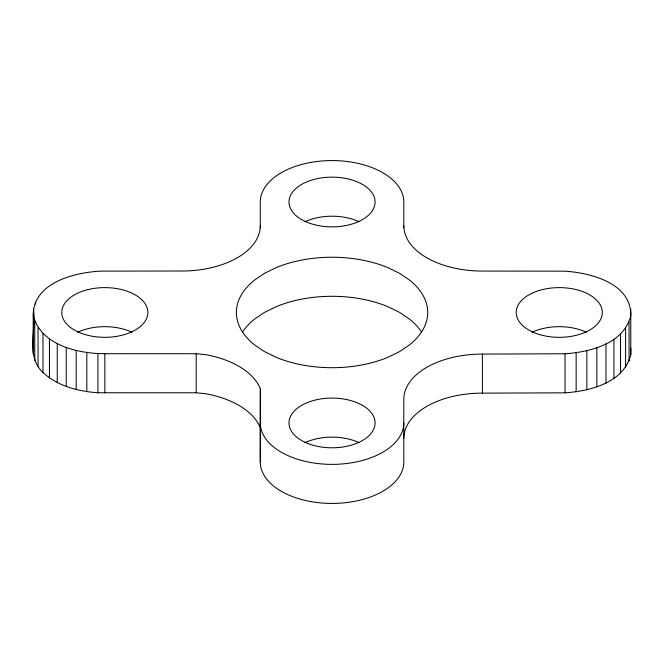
<?xml version="1.0" encoding="UTF-8"?>
<svg xmlns="http://www.w3.org/2000/svg" width="664" height="664" viewBox="0 0 664 664"><rect width="100%" height="100%" fill="white"/><g stroke="black" fill="none" stroke-linecap="round" stroke-linejoin="round"><path stroke-width="1" d="M403.795 225.735A78.568 45.359 0 0 0 482.421 271.061L564.732 271.169C590.545 272.779 631.398 283.146 630.8 315.632C623.861 343.661 590.221 352.069 565.039 353.763L482.404 354.086A78.36 45.243 0 0 0 403.795 399.18L403.795 461.995A71.754 41.425 0 0 1 332.041 503.428A71.754 41.425 0 0 1 260.288 461.995L260.338 388.83A80.643 46.563 0 0 0 205.558 354.651L196.187 353.729L104.821 353.704C77.804 353.572 40.421 345.313 33.2 314.985C33.557 282.466 74.434 272.564 100.463 271.119L181.72 271.02A78.418 45.276 0 0 0 260.288 225.826M260.288 461.995L260.338 388.83M260.338 427.882A80.643 46.563 0 0 0 205.558 393.711L196.187 392.781L97.915 392.764C78.294 391.378 57.793 386.191 42.986 372.537C25.332 355.954 36.653 329.253 33.399 308.486M403.795 438.24A78.36 45.243 0 0 1 482.404 393.146L565.039 392.822C590.221 391.121 623.861 382.713 630.8 354.692L630.775 309.133M630.775 348.193L630.8 354.692M629.065 322.057L629.065 361.116M625.604 328.24L625.604 367.3M620.516 334.042L620.516 373.102M613.918 339.312L613.918 378.364M605.975 343.919L605.975 382.97M596.878 347.745L596.878 386.805M586.851 350.708L586.851 389.768M576.153 352.733L576.153 391.793M565.039 353.763L565.039 392.822M482.404 354.086L482.404 393.146M403.795 227.793L403.795 202.005A71.754 41.425 0 0 0 332.041 160.572A71.754 41.425 0 0 0 260.288 202.005L260.288 227.885M196.187 353.729L196.187 392.781M104.821 353.704L104.821 392.764M97.915 353.704L97.915 392.764M86.826 352.576L86.826 391.635M76.186 350.459L76.186 389.511M66.242 347.405L66.242 386.456M57.253 343.487L57.253 382.547M49.435 338.806L49.435 377.866M42.986 333.486L42.986 372.537M38.047 327.642L38.047 366.694M35.358 302.087L35.358 304.137M34.76 321.426L34.76 360.477M33.2 314.985L33.2 354.045M403.795 422.943A71.754 41.425 0 0 1 332.041 464.368A71.754 41.425 0 0 1 260.288 422.943M532.163 332.207A43.052 24.858 0 0 1 586.345 332.207M304.95 221.743A43.052 24.858 0 0 1 359.133 221.743M304.95 442.68A43.052 24.858 0 0 1 359.133 442.68M242.543 332.008A95.674 55.236 0 0 1 254.636 319.06L264.388 312.47L275.801 306.843A95.674 55.236 0 0 1 388.274 306.843L399.686 312.47L409.439 319.06A95.674 55.236 0 0 1 421.532 332.008M77.73 332.207A43.052 24.858 0 0 1 131.912 332.207M264.388 273.41L254.636 280.009A95.674 55.236 0 0 0 254.636 344.94L264.388 351.53L275.801 357.157A95.674 55.236 0 0 0 388.274 357.157L399.686 351.53L409.439 344.94A95.674 55.236 0 0 0 409.439 280.009L399.686 273.41L388.274 267.783A95.674 55.236 0 0 0 275.801 267.783L264.388 273.41M310.511 223.527A43.052 24.858 0 0 0 375.094 202.005A43.052 24.858 0 0 0 310.511 180.475A43.052 24.858 0 0 0 310.511 223.527M532.163 331.784A43.052 24.858 0 0 0 601.775 316.363A43.052 24.858 0 0 0 543.824 289.263A43.052 24.858 0 0 0 532.163 331.784M304.942 442.257A43.052 24.858 0 0 0 374.562 426.827A43.052 24.858 0 0 0 316.612 399.736A43.052 24.858 0 0 0 304.942 442.257M77.73 331.784A43.052 24.858 0 0 0 147.342 316.363A43.052 24.858 0 0 0 89.391 289.263A43.052 24.858 0 0 0 77.73 331.784"/></g></svg>
